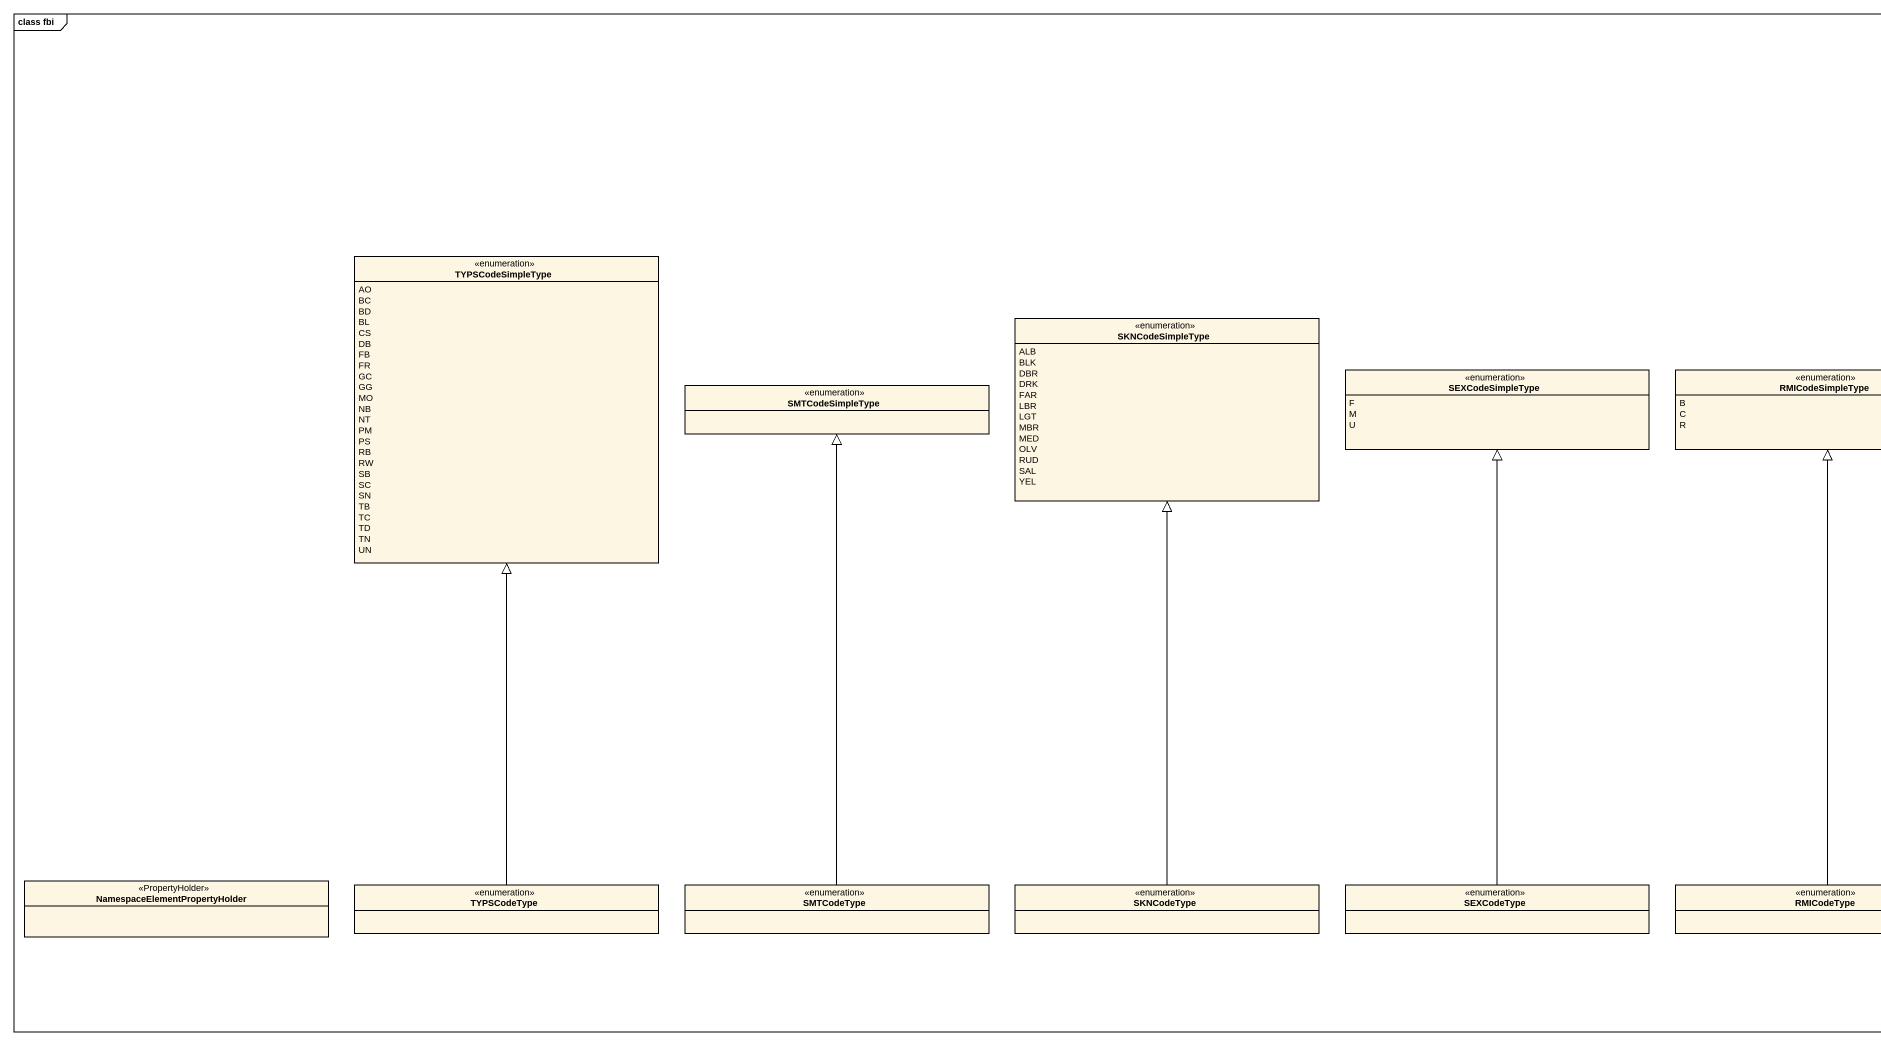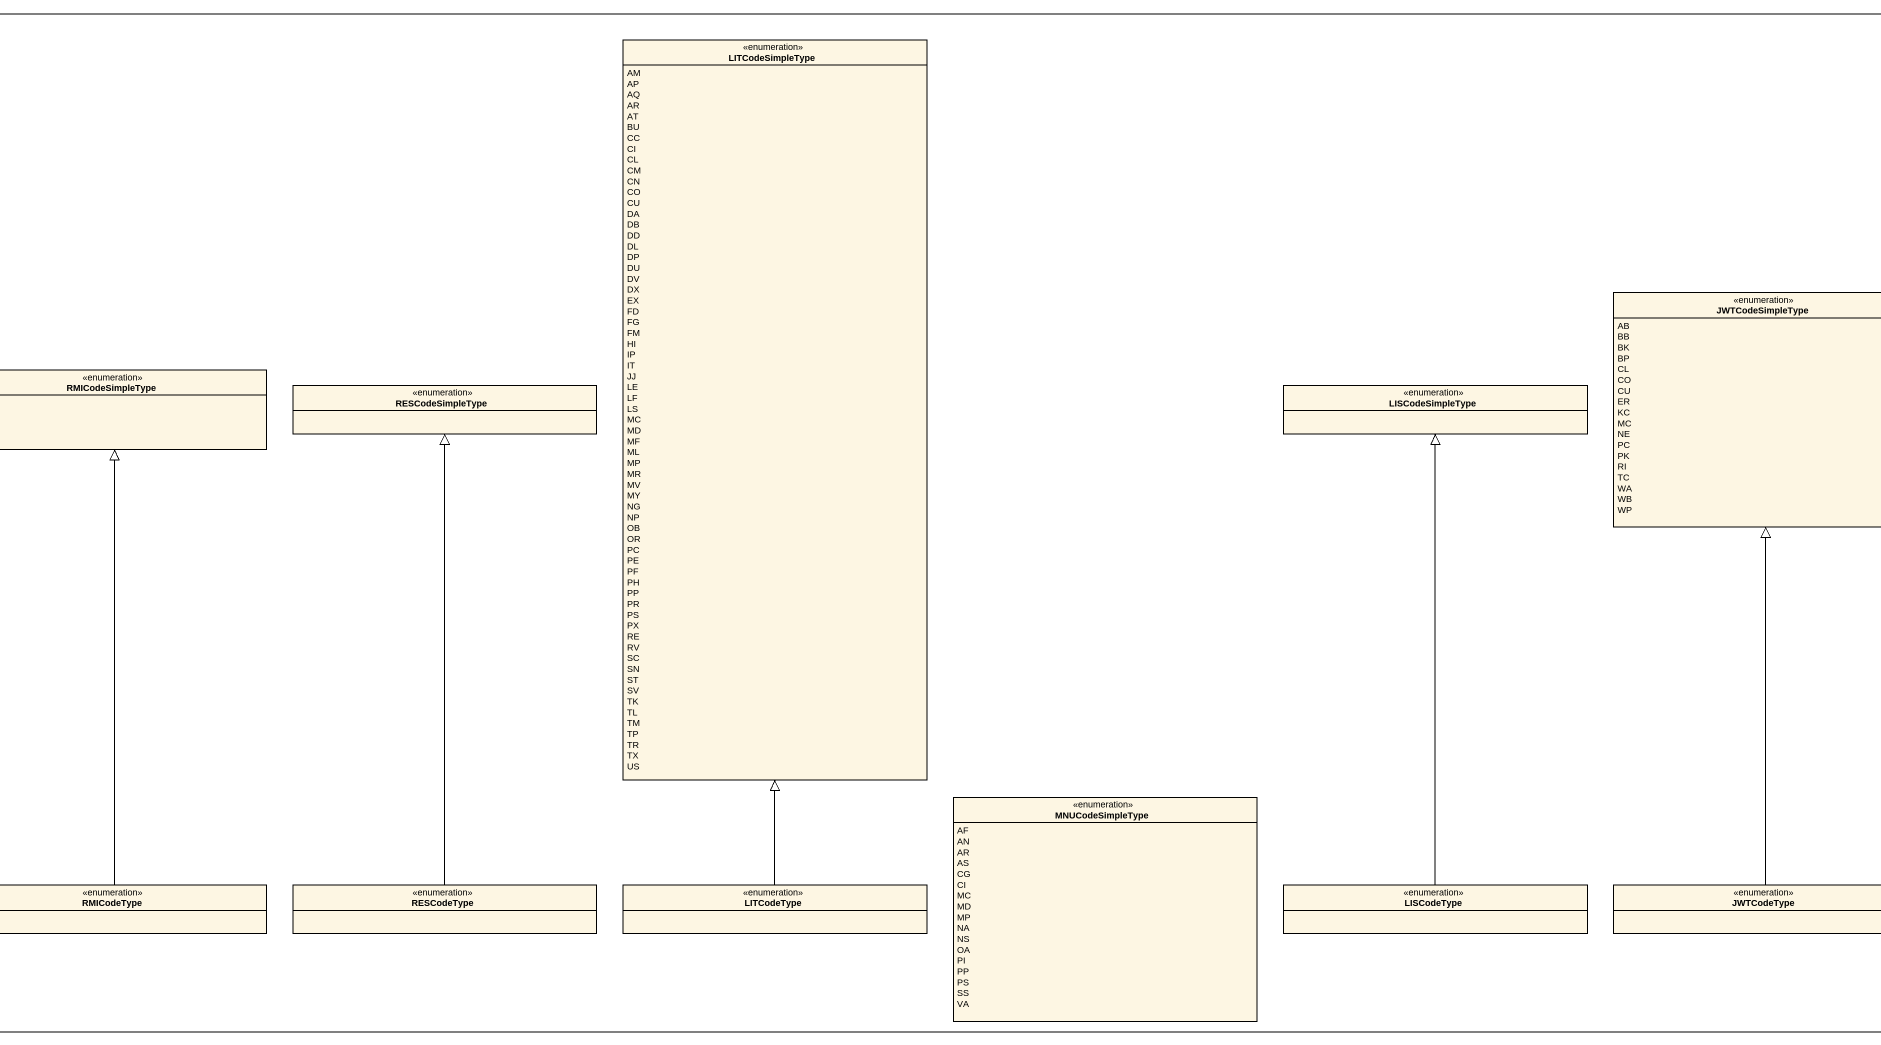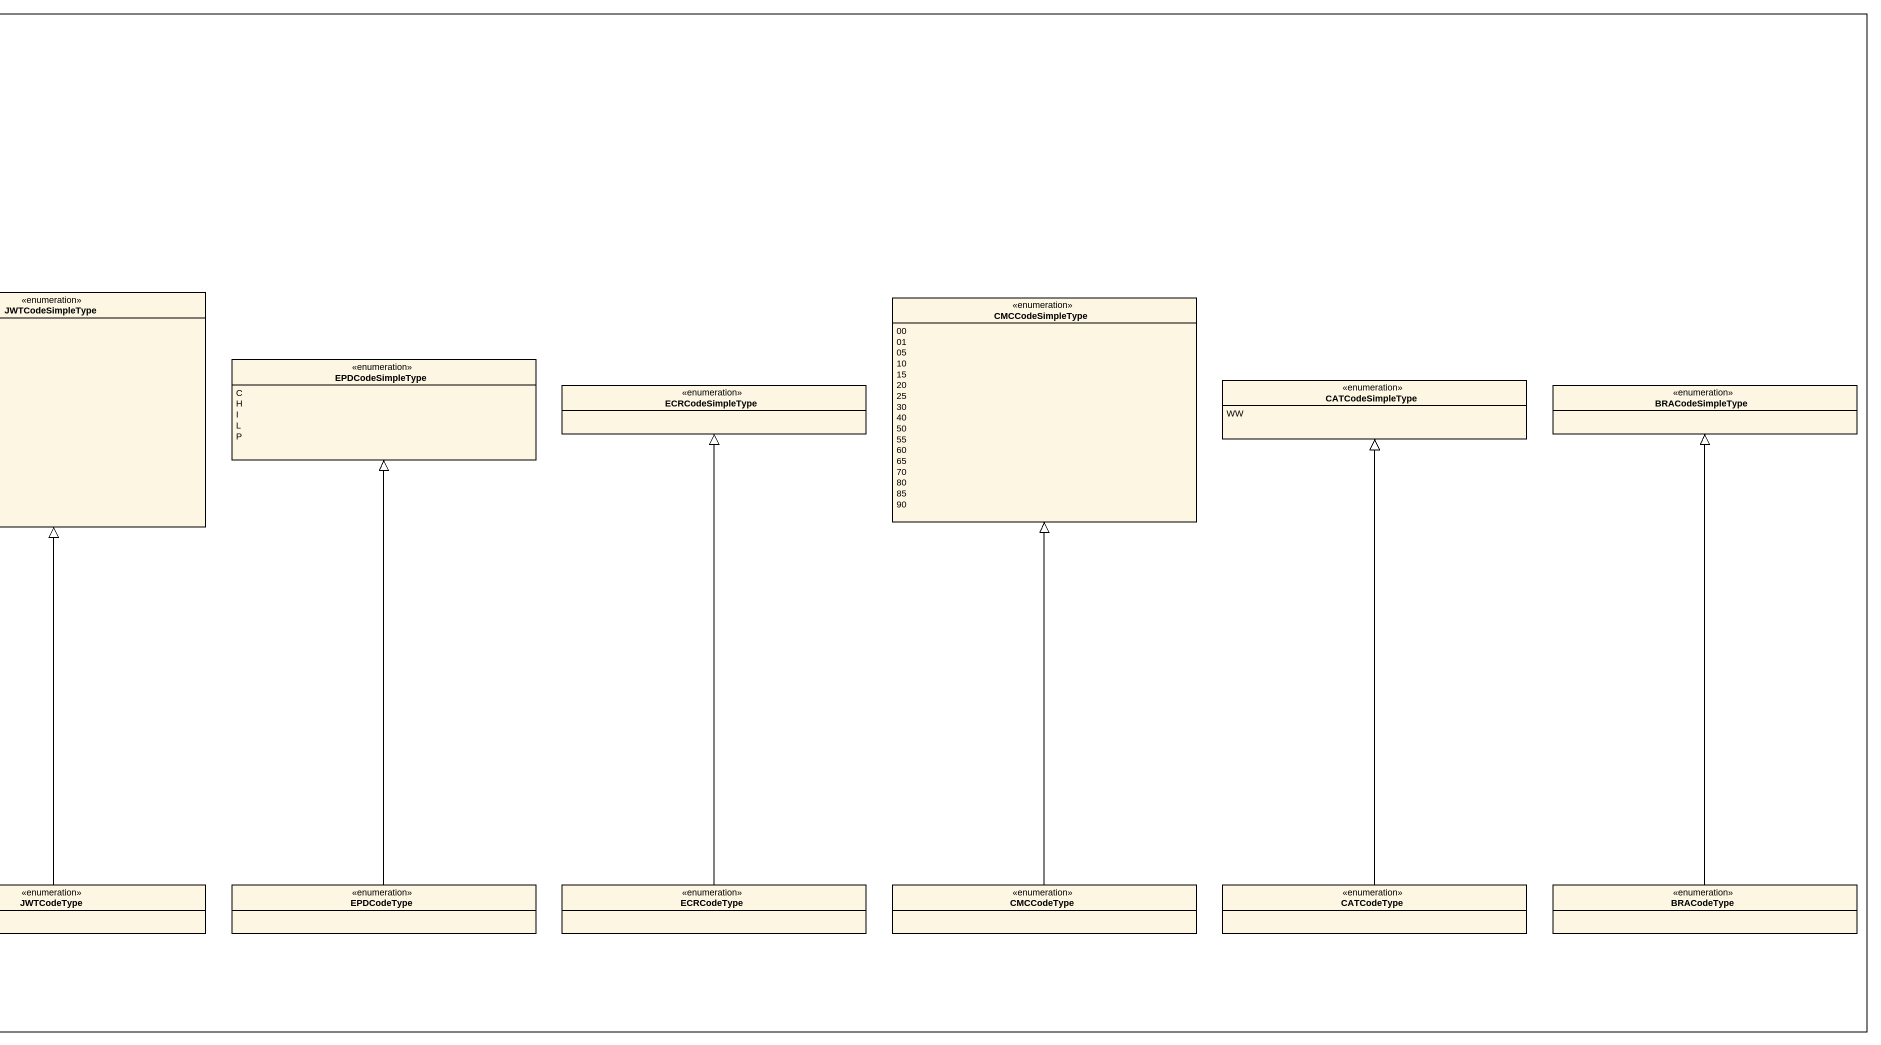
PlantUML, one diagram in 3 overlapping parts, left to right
@startuml
mainframe class fbi
hide circle
hide empty members
enum LITCodeSimpleType {
  AM
  AP
  AQ
  AR
  AT
  BU
  CC
  CI
  CL
  CM
  CN
  CO
  CU
  DA
  DB
  DD
  DL
  DP
  DU
  DV
  DX
  EX
  FD
  FG
  FM
  HI
  IP
  IT
  JJ
  LE
  LF
  LS
  MC
  MD
  MF
  ML
  MP
  MR
  MV
  MY
  NG
  NP
  OB
  OR
  PC
  PE
  PF
  PH
  PP
  PR
  PS
  PX
  RE
  RV
  SC
  SN
  ST
  SV
  TK
  TL
  TM
  TP
  TR
  TX
  US
}
enum TYPSCodeSimpleType {
  AO
  BC
  BD
  BL
  CS
  DB
  FB
  FR
  GC
  GG
  MO
  NB
  NT
  PM
  PS
  RB
  RW
  SB
  SC
  SN
  TB
  TC
  TD
  TN
  UN
}
enum SKNCodeSimpleType {
  ALB
  BLK
  DBR
  DRK
  FAR
  LBR
  LGT
  MBR
  MED
  OLV
  RUD
  SAL
  YEL
}
enum JWTCodeSimpleType {
  AB
  BB
  BK
  BP
  CL
  CO
  CU
  ER
  KC
  MC
  NE
  PC
  PK
  RI
  TC
  WA
  WB
  WP
}
enum CMCCodeSimpleType {
  00
  01
  05
  10
  15
  20
  25
  30
  40
  50
  55
  60
  65
  70
  80
  85
  90
}
enum SMTCodeSimpleType
enum SEXCodeSimpleType {
  F
  M
  U
}
enum RMICodeSimpleType {
  B
  C
  R
}
enum RESCodeSimpleType
enum LISCodeSimpleType
enum EPDCodeSimpleType {
  C
  H
  I
  L
  P
}
enum ECRCodeSimpleType
enum CATCodeSimpleType {
  WW
}
enum BRACodeSimpleType
enum MNUCodeSimpleType {
  AF
  AN
  AR
  AS
  CG
  CI
  MC
  MD
  MP
  NA
  NS
  OA
  PI
  PP
  PS
  SS
  VA
}
class "NamespaceElementPropertyHolder" as NamespaceElementPropertyHold <<PropertyHolder>>
enum TYPSCodeType
enum SMTCodeType
enum SKNCodeType
enum SEXCodeType
enum RMICodeType
enum RESCodeType
enum LITCodeType
enum LISCodeType
enum JWTCodeType
enum EPDCodeType
enum ECRCodeType
enum CMCCodeType
enum CATCodeType
enum BRACodeType
TYPSCodeType -up-|> TYPSCodeSimpleType
SMTCodeType -up-|> SMTCodeSimpleType
SKNCodeType -up-|> SKNCodeSimpleType
SEXCodeType -up-|> SEXCodeSimpleType
RMICodeType -up-|> RMICodeSimpleType
RESCodeType -up-|> RESCodeSimpleType
LITCodeType -up-|> LITCodeSimpleType
LISCodeType -up-|> LISCodeSimpleType
JWTCodeType -up-|> JWTCodeSimpleType
EPDCodeType -up-|> EPDCodeSimpleType
ECRCodeType -up-|> ECRCodeSimpleType
CMCCodeType -up-|> CMCCodeSimpleType
CATCodeType -up-|> CATCodeSimpleType
BRACodeType -up-|> BRACodeSimpleType
@enduml
